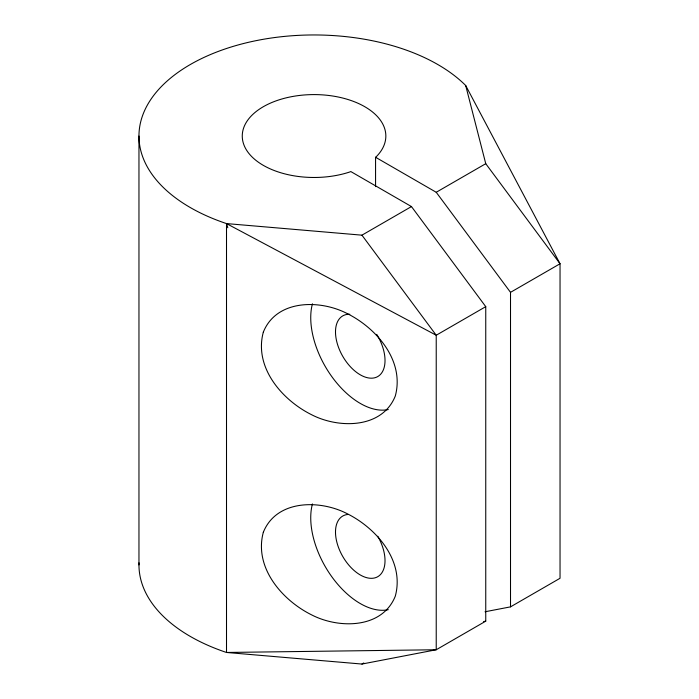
<?xml version="1.0" encoding="UTF-8"?>
<svg xmlns="http://www.w3.org/2000/svg" width="699" height="699" viewBox="0 0 699 699"><rect width="100%" height="100%" fill="white"/><g stroke="black" fill="none" stroke-linecap="round" stroke-linejoin="round"><path stroke-width="1.05" d="M375.564 186.642L375.564 157.258L376.219 156.759A71.787 41.442 0 0 0 326.52 95.221A71.787 41.442 0 0 0 243.357 143.234A71.787 41.442 0 0 0 349.946 171.928L350.802 171.552L411.466 206.572L485.753 306.651L485.753 621.158L436.228 649.755L361.942 664.05L226.511 652.464A175.091 101.084 0 0 1 139.005 562.817M485.045 611.765L510.515 606.863L560.039 578.274L560.039 263.759L465.683 85.496A175.091 101.084 0 0 0 190.242 64.561A175.091 101.084 0 0 0 226.511 223.584L361.942 235.17L411.466 206.572M375.564 157.258L436.228 192.277L485.753 163.688L465.683 85.496M485.753 306.651L436.228 335.24L226.511 223.584L226.511 652.464L436.228 649.755L436.228 335.24L361.942 235.17M510.515 606.863L510.515 292.348L560.039 263.759L485.753 163.688M361.942 664.05L363.812 662.975M483.629 621.568L485.753 621.158M436.228 192.277L510.515 292.348M226.511 223.584L227.787 227.752M138.961 136.034L138.961 564.923M388.294 409.544A70.04 40.437 60 0 1 331.667 376.412A70.04 40.437 60 0 1 312.427 303.803M377.766 536.255A35.02 20.219 60 0 1 376.176 577.453A35.02 20.219 60 0 1 339.976 551.057A35.02 20.219 60 0 1 347.875 514.455M388.294 609.685A70.04 40.437 60 0 1 331.667 576.553A70.04 40.437 60 0 1 312.427 503.944M376.726 334.375A35.02 20.219 60 0 1 376.359 377.242A35.02 20.219 60 0 1 339.443 349.683A35.02 20.219 60 0 1 349.788 314.262M263.322 332.147C253.781 367.281 281.924 399.977 311.623 414.734C338.744 428.74 382.161 428.845 395.293 396.027C404.826 360.902 376.682 328.198 346.984 313.449C319.871 299.443 276.454 299.338 263.322 332.147M263.322 532.297C253.781 567.422 281.924 600.126 311.623 614.875C338.744 628.882 382.161 628.986 395.293 596.177C404.826 561.044 376.682 528.348 346.984 513.59C319.871 499.584 276.454 499.479 263.322 532.297"/></g></svg>
